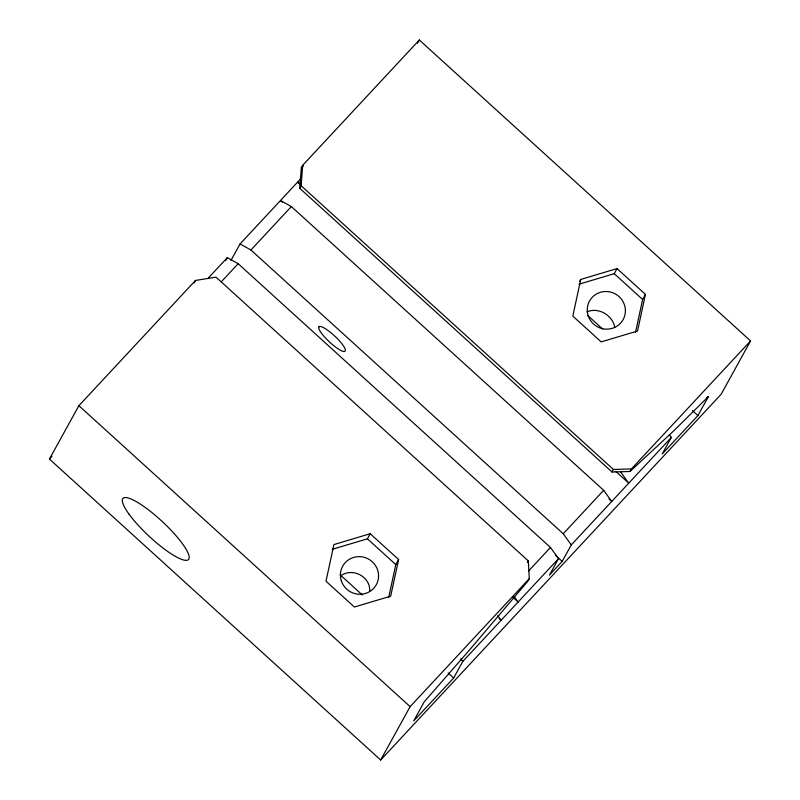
<?xml version="1.0" encoding="UTF-8"?>
<svg xmlns="http://www.w3.org/2000/svg" width="800" height="800" viewBox="0 0 800 800"><rect width="100%" height="100%" fill="white"/><g stroke="black" fill="none" stroke-linecap="round" stroke-linejoin="round"><path stroke-width="1.2" d="M669.34 434.63L671.31 437.46L662.19 453.98L697.94 415.58L708.46 396.52L672.66 431.87L630.01 471.48L612.04 472.02L299.72 188.28L301.32 167.79L302.73 165.25L419.33 40L750.57 340.94L721.11 394.3L380.67 760L49.43 459.06L78.89 405.7L195.49 280.45L216.02 277.16L528.33 560.91L529.28 578.65L527.88 581.19L468.4 651.29L424.19 701.88L413.67 720.94L453.67 677.97L462.79 661.45L558.54 558.6L550.47 547.46L238.16 263.71L227.3 257.65L207.92 278.46M299.72 188.28L301.13 185.73L302.73 165.25M388.68 597.59L395.8 564.6L398.61 559.52L370.21 533.72L333.91 544.58L325.99 581.23L354.38 607.02L390.69 596.17L398.61 559.52M580.73 279.45L572.81 316.1L601.2 341.89L637.51 331.04L645.43 294.39L617.03 268.59L580.73 279.45L579.6 281.48M635.5 332.46L642.62 299.47L645.43 294.39M194.09 282.99L195.49 280.45M225.59 260.75L227.3 257.65M230.94 260.46L240.06 243.94L300.86 178.63M417.53 43.27L419.33 40M332.27 549.31L367.41 538.81L370.21 533.72M579.09 284.18L614.23 273.68L617.03 268.59M380.67 760L410.13 706.64L529.28 578.65M527.39 562.6L528.33 560.91M558.54 558.6L549.42 575.12L562.18 561.4L571.3 544.89L671.31 437.46M612.04 472.02L613.44 469.48L631.41 468.94L750.57 340.94M630.01 471.48L631.41 468.94M49.43 459.06L51.98 456.31M221.32 281.81L238.16 263.71M240.06 243.94L250.93 250L291.36 206.57L603.67 490.32L611.73 501.46L608.96 498.94M528.58 570.98L550.47 547.46M571.3 544.89L563.24 533.75L603.67 490.32M301.32 167.79L303.14 166.11M706.39 397.9L708.46 396.52M340.73 575.81C352.24 567.34 370.31 576.33 369.74 590.85M587.08 311.84C598.41 306.8 612.81 315.39 614.73 327.42M300.77 184.05L297.51 182.23L300.28 184.74M291.36 206.57L280.49 200.51L282.33 202.19M614.23 273.68L642.62 299.47M587.98 315.68L602.76 329.11M692.39 410.54L697.94 415.58M615.83 471.44L628.75 483.17L620.69 472.04M301.13 185.73L613.44 469.48M250.93 250L563.24 533.75M555.73 555.53L562.18 561.4M512.95 597.34L518.11 602.03L514.08 596.46M499.24 618.63L501.09 620.31L497.73 615.67M367.41 538.81L395.8 564.6M340.18 574.86L362.32 594.98M448.13 672.94L453.67 677.97M78.89 405.7L410.13 706.64M460.77 658.67L462.79 661.45M318.82 326.92L318.75 328.26A17.93 3.95 43 0 0 330.09 342.53A17.93 3.95 43 0 0 344.35 351.52L345.3 351.02L345.36 349.68A17.93 3.95 43 0 0 334.02 335.41A17.93 3.95 43 0 0 319.77 326.42L318.82 326.92M128.9 513.99A44.82 9.87 43 0 0 186.51 560.35A44.82 9.87 43 0 0 151.96 512.6A44.82 9.87 43 0 0 128.9 513.99M588.16 315.75A19.21 18.71 28.9 0 0 620.51 323.22A19.21 18.71 28.9 0 0 610.27 292A19.21 18.71 28.9 0 0 588.16 315.75M341.34 580.88A19.21 18.71 28.9 0 0 373.69 588.35A19.21 18.71 28.9 0 0 363.45 557.13A19.21 18.71 28.9 0 0 341.34 580.88"/></g></svg>
